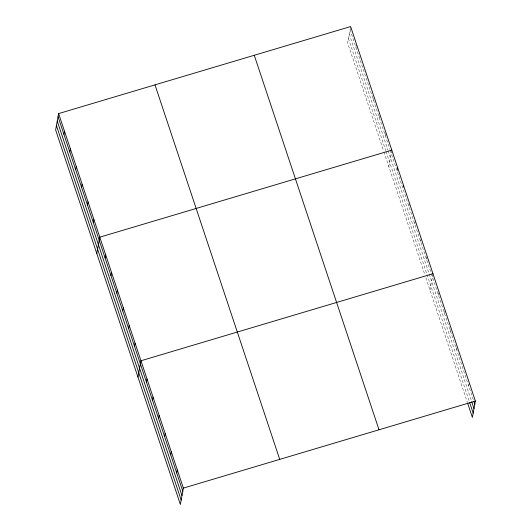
<?xml version="1.0" encoding="UTF-8"?>
<svg xmlns="http://www.w3.org/2000/svg" width="531" height="531" viewBox="0 0 531 531"><rect width="100%" height="100%" fill="white"/><g stroke="black" fill="none" stroke-linecap="round" stroke-linejoin="round"><path stroke-width="0.4" stroke-dasharray="2.65 1.99" d="M350.487 27.34L347.626 42.898L383.681 151.136M355.929 47.359L356.367 44.996M373.572 100.326L374.01 97.963M379.453 117.982L379.891 115.619M385.333 135.637L385.772 133.274M388.792 166.488L391.792 150.14M397.095 170.949L397.387 169.369M408.857 206.26L409.295 203.897M414.738 223.916L415.176 221.553M420.618 241.572L421.056 239.209M426.499 259.221L427.083 256.075M429.957 290.079L432.818 274.52M438.44 295.07L438.878 292.707M444.5 313.263L444.932 310.9M450.56 331.45L450.992 329.087M456.62 349.644L457.052 347.281M468.74 386.024L469.172 383.661M350.048 29.703L389.94 149.45M390.192 150.22L431.106 273.04M431.358 273.81L473.533 400.427M349.252 34.057L387.862 149.968M388.115 150.738L471.475 400.991M348.429 38.544L385.758 150.618M386.01 151.388L469.384 401.688M383.933 151.906L424.846 274.726M425.869 277.799L467.326 402.259"/><path stroke-width="0.8" d="M58.622 113.588L55.622 129.936L180.374 504.45L183.374 488.102L58.622 113.588L350.626 26.55L475.378 401.064L472.378 417.412L467.579 403.016M63.926 134.389L64.503 131.243M69.807 152.045L70.391 148.899M75.687 169.701L76.272 166.555M81.568 187.357L82.152 184.211M87.449 205.012L88.033 201.866M93.33 222.668L93.914 219.522M96.795 253.526L99.795 237.178L391.792 150.14M105.098 257.98L105.676 254.834M110.979 275.635L111.556 272.489M116.86 293.291L117.437 290.145M122.741 310.947L123.318 307.801M128.621 328.603L129.199 325.457M134.502 346.258L135.08 343.112M137.96 377.116L140.961 360.768L432.964 273.73M146.437 382.108L147.021 378.955M152.497 400.294L153.074 397.148M158.557 418.488L159.134 415.335M164.617 436.681L165.194 433.528M170.677 454.868L171.254 451.722M176.737 473.061L177.314 469.908M397.387 169.369L397.673 167.796M403.268 187.025L403.553 185.452M183.374 488.102L475.378 401.064M473.785 401.184L474.794 404.217M471.727 401.748L473.997 408.571M469.636 402.445L473.174 413.058M254.269 55.27L379.015 429.785M154.986 84.86L279.731 459.381M58.045 116.734L182.797 491.248M57.248 121.088L181.994 495.609M56.425 125.581L181.171 500.096"/></g></svg>
